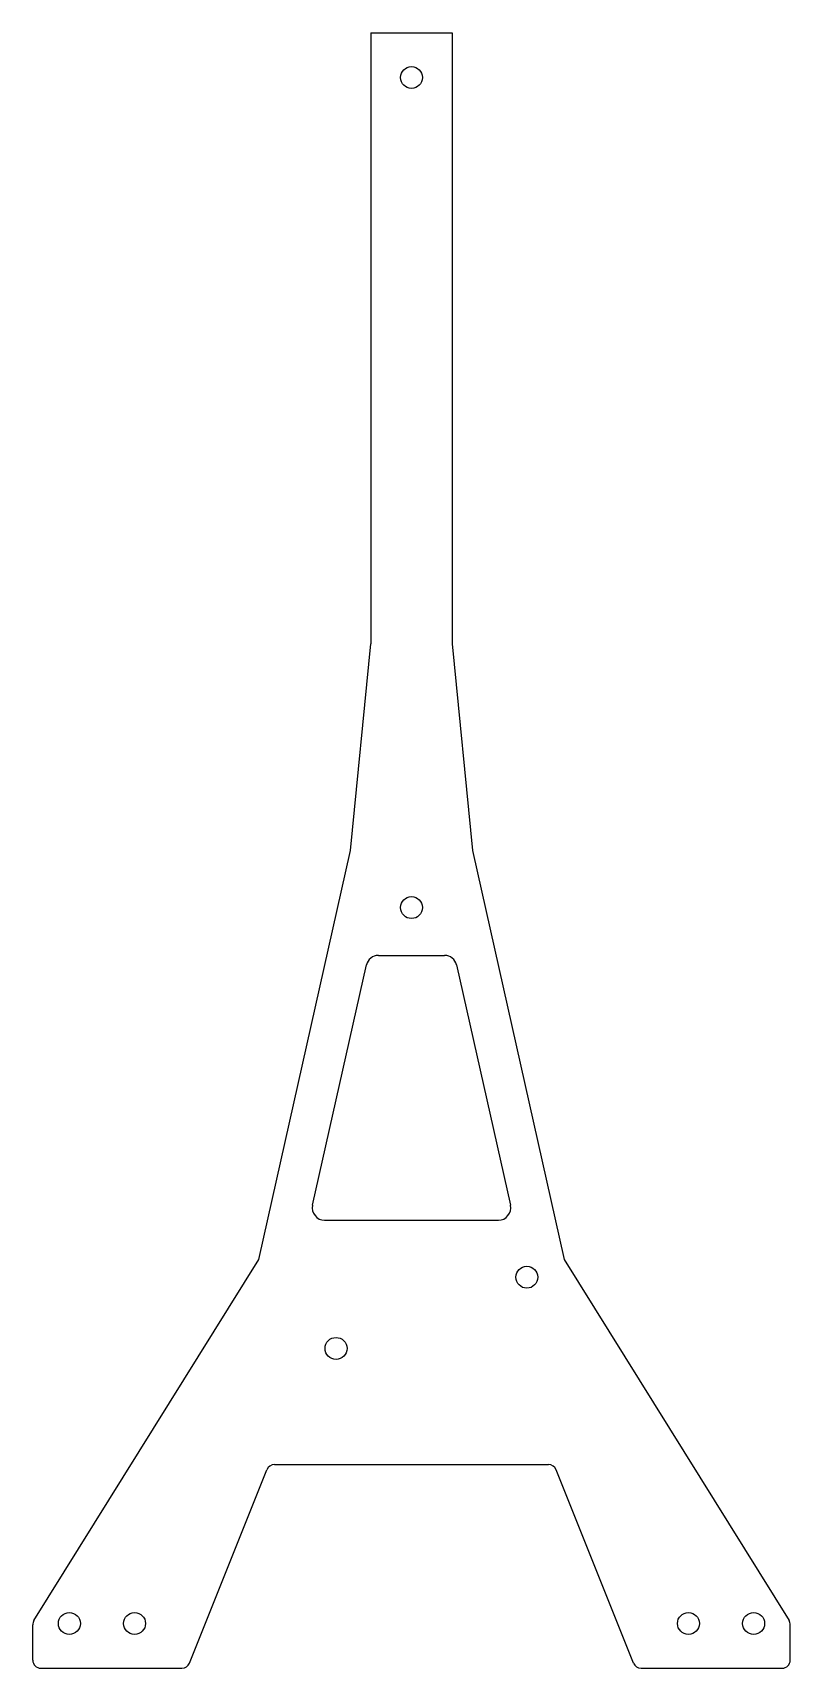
# Model space of a CAD drawing. Header units: millimetres. Extents: x -93 to 93, y 0 to 402.
import ezdxf

# ---------------------------------------------------------------- set-up
doc = ezdxf.new("R2010")
doc.units = ezdxf.units.MM

msp = doc.modelspace()

# ---------------------------------------------------------------- linework, layer by layer
at = {"color": 7, "linetype": 'Continuous', "lineweight": 25}
for p, q in [((-10, 401.53), (-10, 251.53)), ((-10, 401.53), (10, 401.53)), ((10, 401.53), (10, 251.53)), ((-15, 200.76), (-10, 251.53)), ((10, 251.53), (15, 200.76)), ((-37.5, 100.38), (-15, 200.76)), ((15, 200.76), (37.5, 100.38)), ((-8.12, 175), (8.12, 175)), ((-24.28, 113.66), (-11.05, 172.66)), ((11.05, 172.66), (24.28, 113.66)), ((-21.35, 110), (21.35, 110)), ((-92.7, 11.73), (-37.5, 100.38)), ((37.5, 100.38), (92.7, 11.73)), ((-54.5, 1.26), (-35.5, 48.74)), ((-33.65, 50), (33.65, 50)), ((54.5, 1.26), (35.5, 48.74)), ((-93, 2), (-93, 10.67)), ((93, 2), (93, 10.67)), ((-91, 0), (-56.35, 0)), ((56.35, 0), (91, 0))]:
    msp.add_line(p, q, dxfattribs=at)
for centre in [(0, 390.53), (0, 186.76), (28.32, 96.01), (-18.53, 78.52), (-84, 11), (-68, 11), (68, 11), (84, 11)]:
    msp.add_circle(centre, 2.7, dxfattribs=at)
for centre, radius, start, end in [((-8.12, 172), 3, 90, 167.3661), ((8.12, 172), 3, 12.6339, 90), ((-21.35, 113), 3, 167.3661, 270), ((21.35, 113), 3, 270, 12.6339), ((-33.65, 48), 2, 90, 158.1986), ((33.65, 48), 2, 21.8014, 90), ((-91, 10.67), 2, 148.0922, 180), ((91, 10.67), 2, 0, 31.9078), ((-91, 2), 2, 180, 270), ((-56.35, 2), 2, 270, 338.1986), ((56.35, 2), 2, 201.8014, 270), ((91, 2), 2, 270, 0)]:
    msp.add_arc(centre, radius, start, end, dxfattribs=at)

doc.saveas('drawing.dxf')
